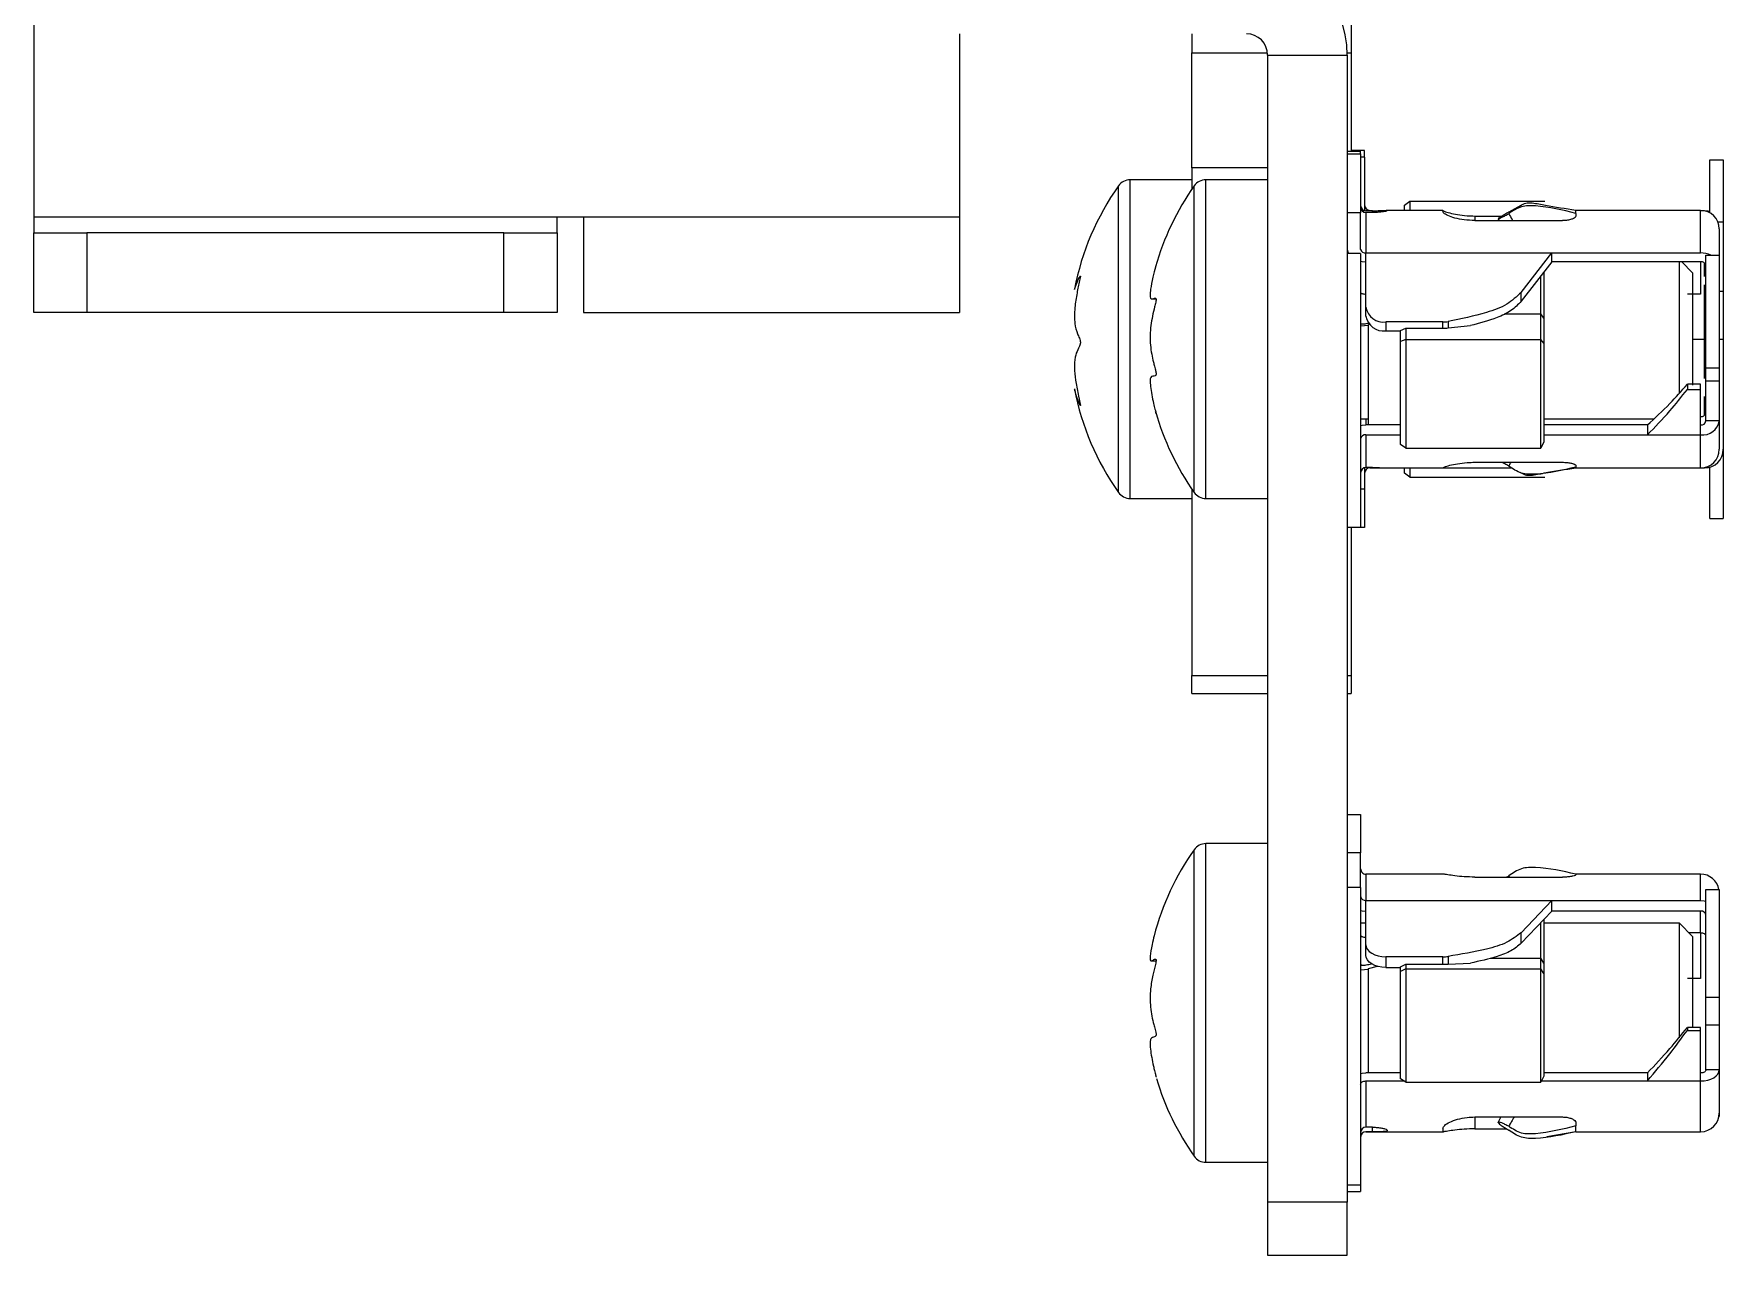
# Model space of a CAD drawing. Header units: millimetres. Extents: x -312 to 553, y -456 to 1988.
# Drawn here: x -63.3 to 0.3, y -456 to -410 of the extents above; entities that cross this region are included whole.
import ezdxf

# ---------------------------------------------------------------- set-up
doc = ezdxf.new("R2010")
doc.units = ezdxf.units.MM

msp = doc.modelspace()

# ---------------------------------------------------------------- linework, layer by layer
at = {"color": 7, "linetype": 'Continuous', "lineweight": 25}
for p, q in [((-63.284, -403.533), (-63.284, -416.933)), ((-13.684, -406.139), (-13.684, -410.757)), ((-28.434, -410.033), (-28.434, -416.933)), ((-19.684, -410.033), (-19.684, -410.757)), ((-19.684, -415.087), (-19.684, -410.757)), ((-16.834, -410.833), (-16.834, -454.033)), ((-13.834, -410.833), (-13.834, -454.033)), ((-13.684, -410.757), (-13.684, -414.455)), ((-13.834, -414.455), (-13.334, -414.455)), ((-13.834, -414.552), (-13.334, -414.552)), ((-13.184, -414.433), (-13.684, -414.433)), ((-13.334, -414.552), (-13.334, -414.455)), ((-13.334, -414.552), (-13.334, -416.781)), ((-13.184, -414.675), (-13.184, -414.433)), ((-19.684, -415.087), (-19.684, -415.882)), ((-13.184, -414.675), (-13.334, -414.675)), ((-13.184, -414.675), (-13.184, -416.692)), ((-0.184, -414.775), (0.316, -414.775)), ((-0.184, -416.777), (-0.184, -414.775)), ((0.316, -414.775), (0.316, -417.117)), ((-19.684, -415.533), (-22.009, -415.533)), ((-16.834, -415.533), (-19.159, -415.533)), ((-11.684, -416.483), (-11.484, -416.34)), ((-11.684, -416.683), (-11.684, -416.483)), ((-11.484, -416.34), (-11.484, -416.683)), ((-11.484, -416.34), (-6.399, -416.34)), ((-7.305, -416.505), (-7.758, -416.754)), ((-63.284, -416.933), (-63.284, -417.533)), ((-43.584, -417.533), (-43.584, -416.933)), ((-43.584, -416.933), (-42.584, -416.933)), ((-42.584, -416.933), (-42.584, -420.533)), ((-28.434, -416.933), (-28.434, -420.533)), ((-13.334, -416.781), (-13.834, -416.781)), ((-13.334, -418.153), (-13.334, -416.781)), ((-12.884, -416.698), (-13.134, -416.698)), ((-12.884, -416.764), (-13.134, -416.764)), ((-12.984, -416.698), (-12.984, -416.683)), ((-12.984, -416.683), (-12.924, -416.683)), ((-10.234, -416.683), (-12.366, -416.683)), ((-12.334, -416.686), (-12.334, -416.695)), ((-10.234, -416.683), (-10.234, -416.738)), ((-9.034, -416.896), (-8.003, -416.896)), ((-9.034, -417.068), (-5.734, -417.068)), ((-8.161, -417.005), (-8.161, -417.003)), ((-8.161, -417.006), (-8.126, -417.068)), ((-0.534, -416.683), (-5.234, -416.683)), ((-5.234, -416.798), (-5.234, -416.683)), ((-5.234, -416.798), (-5.234, -416.897)), ((-0.534, -416.683), (-0.384, -416.683)), ((0.114, -417.117), (0.316, -417.117)), ((0.316, -417.117), (0.316, -419.727)), ((-63.284, -420.533), (-63.284, -417.533)), ((-63.284, -417.533), (-61.284, -417.533)), ((-45.584, -417.533), (-61.284, -417.533)), ((-45.584, -417.533), (-43.584, -417.533)), ((-43.584, -417.533), (-43.584, -420.533)), ((0.166, -417.383), (0.166, -418.365)), ((-13.334, -418.308), (-13.834, -418.308)), ((-13.334, -418.308), (-13.334, -428.611)), ((-13.134, -420.33), (-13.134, -418.287)), ((-7.288, -419.773), (-6.134, -418.287)), ((-6.134, -418.621), (-6.134, -418.287)), ((-6.134, -418.287), (-0.534, -418.287)), ((-0.334, -418.365), (0.166, -418.365)), ((-0.334, -422.612), (-0.334, -418.365)), ((0.166, -418.365), (0.166, -422.612)), ((-6.134, -418.621), (-7.288, -420.107)), ((-6.434, -419.007), (-6.434, -420.739)), ((-0.534, -418.621), (-6.134, -418.621)), ((-1.334, -418.883), (-1.334, -418.621)), ((-1.334, -423.577), (-1.334, -418.883)), ((-0.834, -419.033), (-1.245, -418.621)), ((-0.834, -419.033), (-0.834, -419.325)), ((-6.549, -420.584), (-6.549, -419.156)), ((-0.834, -419.325), (-0.834, -423.263)), ((0.166, -419.727), (0.316, -419.727)), ((0.316, -419.727), (0.316, -421.533)), ((-21.184, -420.017), (-21.038, -420.017)), ((-13.134, -420.664), (-13.134, -420.33)), ((-0.534, -419.835), (-1.034, -419.835)), ((-61.284, -420.533), (-63.284, -420.533)), ((-45.584, -420.533), (-61.284, -420.533)), ((-43.584, -420.533), (-45.584, -420.533)), ((-42.584, -420.533), (-28.434, -420.533)), ((-13.334, -421.037), (-13.034, -421.001)), ((-13.034, -420.986), (-12.989, -420.974)), ((-13.034, -424.765), (-13.034, -420.986)), ((-10.233, -420.887), (-12.384, -420.887)), ((-10.038, -421.11), (-9.198, -421.024)), ((-7.925, -420.584), (-6.549, -420.584)), ((-6.549, -421.545), (-6.549, -420.584)), ((-6.434, -420.739), (-6.549, -420.584)), ((-6.434, -420.739), (-6.434, -421.689)), ((-12.384, -421.222), (-11.834, -421.222)), ((-11.834, -421.208), (-11.634, -421.119)), ((-11.834, -421.628), (-11.834, -421.208)), ((-11.634, -421.545), (-11.834, -421.628)), ((-11.834, -425.499), (-11.834, -421.628)), ((-11.634, -421.119), (-11.634, -421.545)), ((-11.634, -421.119), (-10.233, -421.119)), ((-11.634, -421.545), (-11.634, -425.635)), ((-11.634, -421.545), (-6.549, -421.545)), ((-6.549, -425.635), (-6.549, -421.545)), ((-6.434, -421.689), (-6.549, -421.545)), ((-0.834, -421.533), (-0.384, -421.533)), ((-0.384, -421.533), (-0.334, -421.533)), ((0.166, -421.533), (0.316, -421.533)), ((0.316, -421.533), (0.316, -425.683)), ((-6.434, -421.689), (-6.434, -425.399)), ((-0.334, -422.612), (0.166, -422.612)), ((-0.334, -423.1), (-0.334, -422.612)), ((0.166, -422.612), (0.166, -423.1)), ((-1.034, -423.232), (-1.034, -423.427)), ((-0.534, -423.232), (-1.034, -423.232)), ((-1.034, -423.427), (-0.534, -423.427)), ((-0.534, -423.427), (-0.534, -423.232)), ((-0.334, -423.1), (0.166, -423.1)), ((-0.334, -424.616), (-0.334, -423.1)), ((0.166, -423.1), (0.166, -424.616)), ((-13.334, -424.533), (-13.034, -424.533)), ((-11.834, -424.765), (-13.134, -424.765)), ((-6.434, -424.533), (-2.291, -424.533)), ((-2.534, -424.765), (-6.434, -424.765)), ((-2.534, -424.765), (-2.534, -425.136)), ((0.166, -424.616), (-0.334, -424.616)), ((0.166, -424.616), (0.166, -425.683)), ((-13.134, -425.136), (-11.834, -425.136)), ((-6.434, -425.399), (-6.549, -425.635)), ((-6.434, -425.136), (-2.534, -425.136)), ((-2.534, -425.136), (-0.534, -425.136)), ((-11.634, -425.635), (-11.834, -425.499)), ((-11.634, -425.635), (-6.549, -425.635)), ((0.316, -425.683), (0.316, -428.291)), ((-13.184, -426.374), (-13.184, -427.166)), ((-12.884, -426.368), (-13.134, -426.368)), ((-12.984, -426.383), (-12.366, -426.383)), ((-12.366, -426.383), (-10.234, -426.383)), ((-11.684, -426.584), (-11.684, -426.383)), ((-11.484, -426.726), (-11.684, -426.584)), ((-11.484, -426.383), (-11.484, -426.726)), ((-11.484, -426.726), (-6.399, -426.726)), ((-10.234, -426.378), (-10.234, -426.383)), ((-10.234, -426.383), (-7.629, -426.383)), ((-9.034, -426.171), (-5.734, -426.171)), ((-5.234, -426.292), (-5.234, -426.352)), ((-5.234, -426.383), (-5.234, -426.352)), ((-5.234, -426.383), (-0.534, -426.383)), ((-0.534, -426.383), (-0.384, -426.383)), ((-0.184, -428.291), (-0.184, -426.354)), ((-19.684, -427.185), (-19.684, -434.203)), ((-13.334, -427.166), (-13.184, -427.166)), ((-13.184, -427.166), (-13.184, -428.633)), ((-22.009, -427.533), (-19.684, -427.533)), ((-19.159, -427.533), (-16.834, -427.533)), ((-13.834, -428.611), (-13.334, -428.611)), ((-13.684, -428.611), (-13.684, -434.203)), ((-13.184, -428.633), (-13.684, -428.633)), ((-0.184, -428.291), (0.316, -428.291)), ((-19.684, -434.873), (-19.684, -434.203)), ((-13.684, -434.203), (-13.684, -434.873)), ((-19.684, -434.873), (-16.834, -434.873)), ((-13.834, -434.873), (-13.684, -434.873)), ((-13.834, -439.433), (-13.334, -439.433)), ((-13.334, -439.433), (-13.334, -440.884)), ((-16.834, -440.533), (-19.159, -440.533)), ((-13.334, -440.884), (-13.834, -440.884)), ((-13.334, -442.19), (-13.334, -440.884)), ((-12.839, -441.683), (-13.134, -441.683)), ((-10.214, -441.683), (-12.839, -441.683)), ((-9.034, -441.794), (-5.734, -441.794)), ((-0.534, -441.683), (-5.234, -441.683)), ((-5.234, -441.686), (-5.234, -441.683)), ((-5.234, -441.686), (-5.234, -441.713)), ((-13.334, -442.19), (-13.834, -442.19)), ((-13.334, -442.19), (-13.334, -453.384)), ((-0.334, -442.262), (0.166, -442.262)), ((-0.334, -446.31), (-0.334, -442.262)), ((0.166, -442.262), (0.166, -446.31)), ((-13.134, -444.341), (-13.134, -442.675)), ((-7.288, -443.886), (-6.134, -442.675)), ((-6.134, -443.072), (-7.288, -444.284)), ((-6.134, -443.072), (-6.134, -442.675)), ((-6.134, -442.675), (-0.534, -442.675)), ((-0.534, -443.072), (-6.134, -443.072)), ((-13.134, -443.533), (-13.334, -443.533)), ((-6.549, -444.851), (-6.549, -443.508)), ((-6.434, -443.387), (-6.434, -445.035)), ((-1.334, -443.533), (-6.434, -443.533)), ((-0.834, -444.033), (-1.334, -443.533)), ((-1.334, -446.275), (-1.334, -443.533)), ((-13.134, -444.738), (-13.134, -444.341)), ((-0.834, -444.033), (-0.834, -446.318)), ((-21.211, -444.944), (-21.034, -444.944)), ((-13.034, -445.232), (-12.693, -445.15)), ((-10.233, -444.795), (-12.384, -444.795)), ((-12.384, -445.193), (-11.834, -445.193)), ((-11.834, -445.177), (-11.634, -445.071)), ((-11.834, -445.349), (-11.834, -445.177)), ((-11.634, -445.071), (-11.634, -445.246)), ((-11.634, -445.071), (-10.233, -445.071)), ((-10.038, -445.067), (-9.198, -445.032)), ((-8.462, -444.851), (-6.549, -444.851)), ((-6.549, -445.246), (-6.549, -444.851)), ((-6.434, -445.035), (-6.549, -444.851)), ((-6.434, -445.035), (-6.434, -445.425)), ((-13.334, -445.286), (-13.034, -445.266)), ((-13.034, -449.169), (-13.034, -445.232)), ((-11.634, -445.246), (-11.834, -445.349)), ((-11.834, -449.386), (-11.834, -445.349)), ((-11.634, -445.246), (-11.634, -449.511)), ((-11.634, -445.246), (-6.549, -445.246)), ((-6.549, -449.511), (-6.549, -445.246)), ((-6.434, -445.425), (-6.549, -445.246)), ((-6.434, -445.425), (-6.434, -449.294)), ((-0.534, -445.607), (-1.034, -445.607)), ((-1.334, -447.84), (-1.334, -446.275)), ((-0.834, -446.318), (-0.834, -447.472)), ((-0.334, -446.31), (0.166, -446.31)), ((-0.334, -447.36), (-0.334, -446.31)), ((0.166, -446.31), (0.166, -447.36)), ((-1.034, -447.459), (-1.034, -447.565)), ((-0.534, -447.459), (-1.034, -447.459)), ((-1.034, -447.565), (-0.534, -447.565)), ((-0.534, -447.565), (-0.534, -447.459)), ((-0.334, -447.36), (0.166, -447.36)), ((-0.334, -449.047), (-0.334, -447.36)), ((0.166, -447.36), (0.166, -449.047)), ((-11.834, -449.169), (-13.134, -449.169)), ((-13.134, -449.471), (-11.697, -449.471)), ((-11.634, -449.511), (-11.834, -449.386)), ((-11.634, -449.511), (-6.549, -449.511)), ((-6.434, -449.294), (-6.549, -449.511)), ((-6.528, -449.471), (-2.534, -449.471)), ((-2.534, -449.169), (-6.434, -449.169)), ((-2.534, -449.169), (-2.534, -449.471)), ((-2.534, -449.471), (-0.534, -449.471)), ((0.166, -449.047), (-0.334, -449.047)), ((0.166, -449.047), (0.166, -450.683)), ((-9.034, -450.827), (-5.734, -450.827)), ((-8.051, -450.827), (-8.16, -451.021)), ((0.156, -450.804), (0.166, -450.804)), ((0.166, -450.683), (0.166, -450.804)), ((-12.884, -451.213), (-13.134, -451.213)), ((-13.134, -451.383), (-12.839, -451.383)), ((-12.884, -451.383), (-13.134, -451.383)), ((-12.839, -451.383), (-10.214, -451.383)), ((-12.334, -451.327), (-12.334, -451.35)), ((-10.234, -451.251), (-10.234, -451.38)), ((-9.034, -451.272), (-7.837, -451.272)), ((-8.161, -451.03), (-8.161, -451.025)), ((-6.326, -451.56), (-5.234, -451.372)), ((-5.234, -451.037), (-5.234, -451.166)), ((-5.234, -451.383), (-5.234, -451.166)), ((-5.234, -451.383), (-0.534, -451.383)), ((-19.159, -452.533), (-16.834, -452.533)), ((-13.834, -453.384), (-13.334, -453.384)), ((-13.334, -453.384), (-13.334, -453.633)), ((-16.834, -454.033), (-16.834, -456.033)), ((-13.834, -453.633), (-13.334, -453.633)), ((-13.834, -456.033), (-13.834, -454.033)), ((-16.834, -456.033), (-13.834, -456.033))]:
    msp.add_line(p, q, dxfattribs=at)
at = {"color": 8, "linetype": 'Continuous', "lineweight": 18}
for p, q in [((-19.684, -410.757), (-16.837, -410.757)), ((-16.834, -410.833), (-13.834, -410.833)), ((-13.834, -410.757), (-13.684, -410.757)), ((-16.834, -415.087), (-19.684, -415.087)), ((-22.45, -415.767), (-22.45, -415.762)), ((-22.45, -427.305), (-22.45, -415.767)), ((-22.009, -415.539), (-22.009, -415.533)), ((-22.009, -427.533), (-22.009, -415.539)), ((-19.6, -427.305), (-19.6, -415.762)), ((-19.159, -427.533), (-19.159, -415.533)), ((-63.284, -416.933), (-43.584, -416.933)), ((-42.584, -416.933), (-28.434, -416.933)), ((-13.134, -416.764), (-13.134, -418.287)), ((-12.884, -416.764), (-12.884, -416.698)), ((-9.034, -416.896), (-9.034, -417.068)), ((-0.534, -418.287), (-0.534, -416.683)), ((-61.284, -417.533), (-61.284, -420.533)), ((-45.584, -420.533), (-45.584, -417.533)), ((-13.134, -418.287), (-6.134, -418.287)), ((-0.384, -419.174), (-0.384, -418.667)), ((-7.288, -420.107), (-7.288, -419.773)), ((-12.384, -420.887), (-12.384, -421.222)), ((-10.233, -421.119), (-10.233, -420.887)), ((-10.038, -420.868), (-10.038, -421.11)), ((-0.384, -423.014), (-0.384, -421.533)), ((-0.384, -424.4), (-0.384, -423.688)), ((-13.134, -424.533), (-13.134, -424.765)), ((-0.534, -424.765), (-0.534, -424.445)), ((-13.134, -425.136), (-13.134, -426.368)), ((-0.534, -426.383), (-0.534, -425.136)), ((-12.984, -426.368), (-12.984, -426.383)), ((-0.384, -426.383), (-0.384, -426.367)), ((-19.684, -434.203), (-16.834, -434.203)), ((-13.834, -434.203), (-13.684, -434.203)), ((-19.159, -452.533), (-19.159, -440.533)), ((-19.6, -452.305), (-19.6, -440.762)), ((-13.134, -441.683), (-13.134, -442.675)), ((-7.758, -441.748), (-7.731, -441.794)), ((-0.534, -442.675), (-0.534, -441.683)), ((-13.134, -442.675), (-6.134, -442.675)), ((-0.534, -443.898), (-0.534, -443.072)), ((-7.288, -444.284), (-7.288, -443.886)), ((-0.534, -443.898), (-0.969, -443.898)), ((-12.384, -444.795), (-12.384, -445.193)), ((-10.233, -445.071), (-10.233, -444.795)), ((-10.038, -444.779), (-10.038, -445.067)), ((-13.134, -449.471), (-13.134, -451.213)), ((-0.534, -451.383), (-0.534, -449.471)), ((-9.034, -450.827), (-9.034, -451.272)), ((-12.884, -451.383), (-12.884, -451.213)), ((-13.834, -454.033), (-16.834, -454.033))]:
    msp.add_line(p, q, dxfattribs=at)
at = {"color": 7, "linetype": 'Continuous', "lineweight": 25, "flags": 128}
for points in [[(-0.384, -416.683), (-0.247, -416.697), (-0.184, -416.712)], [(-13.834, -418.153), (-13.82, -418.244), (-13.794, -418.308)], [(-13.334, -418.602), (-13.27, -418.612), (-13.134, -418.621)], [(-13.334, -424.787), (-13.27, -424.775), (-13.134, -424.765)], [(-13.334, -443.049), (-13.27, -443.062), (-13.134, -443.072)], [(-0.534, -442.675), (-0.397, -442.685), (-0.334, -442.698)], [(-0.334, -444.019), (-0.338, -443.995), (-0.349, -443.973), (-0.367, -443.952), (-0.392, -443.933), (-0.423, -443.918), (-0.457, -443.907), (-0.495, -443.9), (-0.534, -443.898)], [(-13.134, -444.341), (-13.119, -444.429), (-13.077, -444.514), (-13.007, -444.593), (-12.914, -444.662), (-12.8, -444.718), (-12.671, -444.76), (-12.53, -444.786), (-12.384, -444.795)], [(-12.384, -445.193), (-12.53, -445.184), (-12.671, -445.158), (-12.8, -445.116), (-12.914, -445.06), (-13.007, -444.991), (-13.077, -444.912), (-13.119, -444.827), (-13.134, -444.738)], [(-13.334, -449.186), (-13.27, -449.177), (-13.134, -449.169)], [(-13.334, -449.593), (-13.33, -449.569), (-13.318, -449.546), (-13.3, -449.525), (-13.275, -449.507), (-13.245, -449.492), (-13.21, -449.481), (-13.173, -449.474), (-13.134, -449.471)], [(-0.534, -449.471), (-0.397, -449.463), (-0.266, -449.439), (-0.145, -449.4), (-0.039, -449.347), (0.048, -449.283), (0.113, -449.21), (0.153, -449.13), (0.166, -449.047)], [(-0.334, -449.047), (-0.338, -449.071), (-0.349, -449.094), (-0.367, -449.115), (-0.392, -449.133), (-0.423, -449.148), (-0.457, -449.159), (-0.495, -449.166), (-0.534, -449.169)]]:
    msp.add_lwpolyline(points, dxfattribs=at)
at = {"color": 7, "linetype": 'Continuous', "lineweight": 25}
for centre, radius, start, end in [((-17.634, -410.833), 3.8, 360, 90), ((-17.634, -410.833), 0.8, 0, 90), ((-14.284, -421.533), 10, 144.74847, 169.13664), ((-22.009, -416.073), 0.54, 90, 144.74847), ((-11.434, -421.533), 10, 144.74847, 164.2164), ((-19.159, -416.073), 0.54, 90, 144.74847), ((-13.134, -416.499), 0.2, 180.08935, 270.08907), ((-13.135, -416.566), 0.198, 180.48602, 270.47792), ((-12.984, -416.483), 0.2, 180, 270), ((-0.534, -417.383), 0.7, 360, 90), ((-13.161, -418.112), 0.177, 193.44863, 278.95624), ((-0.526, -419.248), 0.962, 66.6447, 90.4317), ((-0.506, -418.797), 0.177, 13.44863, 98.95624), ((-12.468, -420.217), 0.676, 189.63694, 277.14426), ((-12.468, -420.551), 0.676, 189.63694, 277.14426), ((-10.232, -419.891), 0.996, 269.96573, 281.24283), ((-14.284, -421.533), 10, 190.82426, 215.25153), ((-11.434, -421.533), 10, 195.76708, 215.25153), ((-0.506, -424.27), 0.177, 261.04376, 346.55137), ((-0.511, -424.586), 0.18, 262.85574, 350.36306), ((-0.455, -424.511), 0.63, 262.85574, 350.36306), ((-13.156, -425.315), 0.18, 82.85574, 170.36306), ((-0.534, -425.683), 0.7, 270, 360), ((-0.384, -425.683), 0.7, 270, 0), ((-13.134, -426.568), 0.2, 89.91093, 179.91065), ((-12.984, -426.583), 0.2, 90, 180), ((-22.009, -426.993), 0.54, 215.25153, 270), ((-19.159, -426.993), 0.54, 215.25153, 270), ((-19.159, -441.073), 0.54, 90, 144.74847), ((-11.434, -446.533), 10, 144.74847, 165.35216), ((-13.134, -441.483), 0.2, 180.0002, 270.0002), ((-0.534, -442.383), 0.7, 9.94909, 90), ((-13.152, -442.492), 0.183, 187.23659, 275.7518), ((-0.515, -443.255), 0.183, 7.23659, 95.7518), ((-10.232, -443.581), 1.214, 269.96029, 279.18959), ((-11.434, -446.533), 10, 196.54426, 215.25153), ((-0.534, -450.683), 0.7, 270, 360), ((-13.137, -451.41), 0.197, 88.99664, 178.9602), ((-13.134, -451.583), 0.2, 89.9998, 179.9998), ((-19.159, -451.993), 0.54, 215.25153, 270)]:
    msp.add_arc(centre, radius, start, end, dxfattribs=at)
for centre, ratio in [((-10.233, -420.852), 0.356453), ((-10.233, -444.961), 0.14648)]:
    msp.add_ellipse(centre, major_axis=(0.75, 0), ratio=ratio, start_param=4.712389, end_param=4.975032, dxfattribs=at)
for points, knots in [([(-5.234, -416.798), (-5.732, -416.675), (-6.404, -416.51), (-7.298, -416.498), (-7.603, -416.704), (-7.758, -416.808)], [0, 0, 0, 0, 0.5876932, 0.7908183, 1, 1, 1, 1]), ([(-5.234, -416.683), (-5.621, -416.627), (-6.182, -416.544), (-6.791, -416.417), (-7.123, -416.399), (-7.263, -416.48), (-7.333, -416.52)], [0, 0, 0, 0, 0.53039, 0.769058, 0.884473, 1, 1, 1, 1]), ([(-12.884, -416.698), (-12.822, -416.698), (-12.698, -416.697), (-12.533, -416.69), (-12.409, -416.684), (-12.343, -416.682), (-12.336, -416.685), (-12.334, -416.686)], [0, 0, 0, 0, 0.214393, 0.428789, 0.643061, 0.856854, 1, 1, 1, 1]), ([(-12.334, -416.695), (-12.34, -416.7), (-12.352, -416.71), (-12.446, -416.731), (-12.585, -416.75), (-12.74, -416.762), (-12.842, -416.764), (-12.884, -416.764)], [0, 0, 0, 0, 0.214305, 0.42865, 0.642279, 0.856223, 1, 1, 1, 1]), ([(-10.234, -416.689), (-10.221, -416.698), (-10.196, -416.718), (-9.996, -416.781), (-9.699, -416.846), (-9.36, -416.889), (-9.13, -416.894), (-9.034, -416.896)], [0, 0, 0, 0, 0.212833, 0.42585, 0.635542, 0.846587, 1, 1, 1, 1]), ([(-9.034, -417.068), (-9.169, -417.063), (-9.438, -417.052), (-9.797, -416.976), (-10.067, -416.879), (-10.212, -416.793), (-10.227, -416.754), (-10.234, -416.738)], [0, 0, 0, 0, 0.213238, 0.42649, 0.63916, 0.849598, 1, 1, 1, 1]), ([(-7.758, -416.754), (-7.806, -416.781), (-7.904, -416.836), (-8.028, -416.91), (-8.118, -416.967), (-8.157, -416.995), (-8.16, -417.001), (-8.161, -417.003)], [0, 0, 0, 0, 0.225867, 0.451734, 0.677598, 0.903479, 1, 1, 1, 1]), ([(-8.161, -417.005), (-8.156, -417.005), (-8.146, -417.006), (-8.071, -416.972), (-7.96, -416.916), (-7.848, -416.857), (-7.778, -416.819), (-7.758, -416.808)], [0, 0, 0, 0, 0.225883, 0.451767, 0.67765, 0.903524, 1, 1, 1, 1]), ([(-5.234, -416.897), (-5.239, -416.914), (-5.25, -416.948), (-5.336, -417), (-5.462, -417.041), (-5.603, -417.065), (-5.696, -417.067), (-5.734, -417.068)], [0, 0, 0, 0, 0.214373, 0.428779, 0.642592, 0.856666, 1, 1, 1, 1]), ([(-21.055, -418.809), (-21.057, -418.814), (-21.088, -418.923), (-21.168, -419.241), (-21.237, -419.611), (-21.264, -419.894), (-21.24, -420.047), (-21.16, -420.01), (-21.077, -419.987), (-21.048, -419.995), (-21.037, -420.017), (-21.034, -420.037), (-21.034, -420.061), (-21.038, -420.097), (-21.055, -420.19), (-21.135, -420.496), (-21.221, -420.877), (-21.265, -421.387), (-21.245, -421.892), (-21.173, -422.256), (-21.1, -422.537), (-21.073, -422.641), (-21.053, -422.719), (-21.041, -422.776), (-21.035, -422.821), (-21.034, -422.838), (-21.034, -422.846)], [0, 0, 0, 0, 0.00365, 0.077461, 0.171814, 0.228586, 0.285766, 0.416114, 0.454923, 0.474397, 0.482246, 0.486516, 0.490821, 0.495681, 0.504404, 0.537695, 0.669138, 0.731239, 0.794134, 0.916194, 0.946326, 0.965487, 0.978097, 0.99078, 0.995843, 1, 1, 1, 1]), ([(-0.534, -418.621), (-0.534, -418.777), (-0.534, -419.136), (-0.534, -419.582), (-0.534, -419.835)], [0, 0, 0, 0, 0.433451, 1, 1, 1, 1]), ([(-24.104, -419.651), (-24.105, -419.658), (-24.107, -419.676), (-24.045, -419.489), (-23.964, -419.287), (-23.907, -419.179), (-23.89, -419.16), (-23.885, -419.162), (-23.883, -419.173), (-23.885, -419.195), (-23.894, -419.246), (-23.939, -419.45), (-24.021, -419.817), (-24.09, -420.272), (-24.114, -420.677), (-24.09, -421.036), (-24.018, -421.275), (-23.937, -421.458), (-23.899, -421.558), (-23.887, -421.614), (-23.884, -421.643), (-23.883, -421.668), (-23.886, -421.696), (-23.896, -421.747), (-23.953, -421.883), (-24.044, -422.045), (-24.111, -422.329), (-24.107, -422.753), (-24.049, -423.221), (-23.971, -423.605), (-23.913, -423.864), (-23.892, -423.957), (-23.884, -424.006), (-23.883, -424.021), (-23.885, -424.029), (-23.893, -424.025), (-23.935, -423.946), (-24.015, -423.73), (-24.088, -423.489), (-24.1, -423.432), (-24.104, -423.414)], [0, 0, 0, 0, 0.031606, 0.08599, 0.146926, 0.162165, 0.169821, 0.172902, 0.176017, 0.178677, 0.182699, 0.194136, 0.245481, 0.30493, 0.341521, 0.378321, 0.450036, 0.485425, 0.500034, 0.504619, 0.507564, 0.510071, 0.512573, 0.517012, 0.53072, 0.594642, 0.659092, 0.697147, 0.750509, 0.809821, 0.823325, 0.836953, 0.840019, 0.842585, 0.845154, 0.849068, 0.859852, 0.907936, 0.969401, 1, 1, 1, 1]), ([(-0.384, -421.533), (-0.384, -421.139), (-0.384, -420.434), (-0.384, -419.774), (-0.384, -419.484)], [0, 0, 0, 0, 0.5598658, 1, 1, 1, 1]), ([(-13.334, -419.769), (-13.333, -419.774), (-13.331, -419.784), (-13.314, -419.8), (-13.277, -419.818), (-13.206, -419.828), (-13.158, -419.836), (-13.134, -419.84)], [0, 0, 0, 0, 0.195302, 0.377541, 0.538909, 0.761383, 1, 1, 1, 1]), ([(-7.288, -419.773), (-7.458, -419.932), (-7.808, -420.264), (-8.79, -420.613), (-9.554, -420.769), (-10.038, -420.868)], [0, 0, 0, 0, 0.2540266, 0.5265912, 1, 1, 1, 1]), ([(-7.288, -420.107), (-7.408, -420.23), (-7.653, -420.48), (-8.317, -420.796), (-8.857, -420.936), (-9.198, -421.024)], [0, 0, 0, 0, 0.261809, 0.533628, 1, 1, 1, 1]), ([(-13.334, -420.932), (-13.333, -420.937), (-13.331, -420.946), (-13.314, -420.957), (-13.276, -420.966), (-13.199, -420.959), (-13.117, -420.949), (-13.06, -420.934), (-13.03, -420.927)], [0, 0, 0, 0, 0.146813, 0.283805, 0.40511, 0.587871, 0.783158, 1, 1, 1, 1]), ([(-21.034, -422.846), (-21.034, -422.853), (-21.035, -422.871), (-21.043, -422.898), (-21.086, -422.935), (-21.167, -422.916), (-21.236, -422.945), (-21.264, -423.075), (-21.242, -423.403), (-21.166, -423.81), (-21.084, -424.141), (-21.052, -424.262), (-21.039, -424.312), (-21.034, -424.33), (-21.033, -424.333), (-21.036, -424.325), (-21.043, -424.301), (-21.051, -424.272), (-21.056, -424.254)], [0, 0, 0, 0, 0.0080985, 0.0194887, 0.0510507, 0.192127, 0.3599728, 0.4662721, 0.5734397, 0.8070788, 0.883862, 0.9223376, 0.9416812, 0.9500322, 0.9584695, 0.9657153, 0.9784816, 1, 1, 1, 1]), ([(-2.534, -424.765), (-2.254, -424.509), (-1.753, -424.052), (-1.254, -423.482), (-1.034, -423.232)], [0, 0, 0, 0, 0.559868, 1, 1, 1, 1]), ([(-2.534, -425.136), (-2.254, -424.848), (-1.754, -424.332), (-1.254, -423.703), (-1.034, -423.427)], [0, 0, 0, 0, 0.559911, 1, 1, 1, 1]), ([(-0.534, -425.136), (-0.534, -424.848), (-0.534, -424.332), (-0.534, -423.703), (-0.534, -423.427)], [0, 0, 0, 0, 0.5598658, 1, 1, 1, 1]), ([(-12.884, -426.368), (-12.822, -426.369), (-12.698, -426.37), (-12.535, -426.376), (-12.416, -426.382), (-12.381, -426.382), (-12.366, -426.383)], [0, 0, 0, 0, 0.268337, 0.536678, 0.804865, 1, 1, 1, 1]), ([(-10.234, -426.378), (-10.221, -426.368), (-10.196, -426.349), (-9.996, -426.285), (-9.699, -426.221), (-9.36, -426.178), (-9.13, -426.173), (-9.034, -426.171)], [0, 0, 0, 0, 0.212833, 0.42585, 0.635542, 0.846587, 1, 1, 1, 1]), ([(-7.758, -426.312), (-7.807, -426.285), (-7.898, -426.234), (-7.97, -426.191), (-8.003, -426.171)], [0, 0, 0, 0, 0.54387, 1, 1, 1, 1]), ([(-5.234, -426.352), (-5.732, -426.471), (-6.404, -426.632), (-7.298, -426.628), (-7.603, -426.418), (-7.758, -426.312)], [0, 0, 0, 0, 0.587693, 0.790818, 1, 1, 1, 1]), ([(-7.333, -426.546), (-7.274, -426.581), (-7.185, -426.633), (-7.039, -426.663), (-6.804, -426.654), (-6.203, -426.52), (-5.634, -426.44), (-5.234, -426.383)], [0, 0, 0, 0, 0.113251, 0.16898, 0.224646, 0.455828, 1, 1, 1, 1]), ([(-5.734, -426.171), (-5.677, -426.172), (-5.565, -426.176), (-5.415, -426.2), (-5.302, -426.233), (-5.242, -426.266), (-5.236, -426.285), (-5.234, -426.292)], [0, 0, 0, 0, 0.214445, 0.428893, 0.643239, 0.857188, 1, 1, 1, 1]), ([(-9.034, -441.794), (-9.168, -441.791), (-9.438, -441.786), (-9.798, -441.746), (-10.064, -441.705), (-10.196, -441.683), (-10.211, -441.685), (-10.214, -441.685)], [0, 0, 0, 0, 0.234814, 0.469643, 0.703831, 0.935562, 1, 1, 1, 1]), ([(-7.837, -441.794), (-7.832, -441.791), (-7.806, -441.775), (-7.779, -441.76), (-7.758, -441.748)], [0, 0, 0, 0, 0.235419, 1, 1, 1, 1]), ([(-5.234, -441.686), (-5.732, -441.57), (-6.404, -441.414), (-7.298, -441.431), (-7.603, -441.641), (-7.758, -441.748)], [0, 0, 0, 0, 0.587693, 0.790818, 1, 1, 1, 1]), ([(-5.234, -441.713), (-5.239, -441.72), (-5.25, -441.734), (-5.336, -441.758), (-5.462, -441.78), (-5.603, -441.792), (-5.696, -441.794), (-5.734, -441.794)], [0, 0, 0, 0, 0.214373, 0.428779, 0.642592, 0.856666, 1, 1, 1, 1]), ([(-7.288, -443.886), (-7.458, -444.017), (-7.808, -444.287), (-8.79, -444.572), (-9.554, -444.699), (-10.038, -444.779)], [0, 0, 0, 0, 0.254027, 0.526591, 1, 1, 1, 1]), ([(-0.534, -443.898), (-0.534, -444.195), (-0.534, -444.727), (-0.534, -445.338), (-0.534, -445.607)], [0, 0, 0, 0, 0.559785, 1, 1, 1, 1]), ([(-21.104, -444.003), (-21.133, -444.114), (-21.204, -444.387), (-21.26, -444.748), (-21.257, -444.946), (-21.199, -444.954), (-21.121, -444.896), (-21.063, -444.88), (-21.042, -444.884), (-21.034, -444.912), (-21.033, -444.931), (-21.035, -444.957), (-21.043, -445.011), (-21.085, -445.196), (-21.167, -445.511), (-21.237, -445.926), (-21.264, -446.349), (-21.24, -446.836), (-21.16, -447.201), (-21.077, -447.499), (-21.048, -447.613), (-21.037, -447.675), (-21.034, -447.709), (-21.034, -447.734), (-21.038, -447.758), (-21.055, -447.796), (-21.135, -447.827), (-21.221, -447.833), (-21.265, -447.998), (-21.245, -448.347), (-21.173, -448.748), (-21.1, -449.058), (-21.073, -449.168), (-21.053, -449.244), (-21.041, -449.292), (-21.035, -449.317), (-21.034, -449.321), (-21.034, -449.323)], [0, 0, 0, 0, 0.046233, 0.113467, 0.153166, 0.208832, 0.270707, 0.284793, 0.299011, 0.302209, 0.304886, 0.307566, 0.311648, 0.322899, 0.373059, 0.43718, 0.475761, 0.514619, 0.603202, 0.629576, 0.64281, 0.648144, 0.651045, 0.653971, 0.657274, 0.663202, 0.685826, 0.775152, 0.817355, 0.860097, 0.943047, 0.963524, 0.976545, 0.985115, 0.993735, 0.997175, 1, 1, 1, 1]), ([(-13.334, -443.961), (-13.333, -443.97), (-13.331, -443.987), (-13.314, -444.013), (-13.277, -444.04), (-13.206, -444.051), (-13.158, -444.059), (-13.134, -444.063)], [0, 0, 0, 0, 0.195302, 0.377541, 0.538909, 0.761383, 1, 1, 1, 1]), ([(-7.288, -444.284), (-7.408, -444.384), (-7.653, -444.588), (-8.317, -444.846), (-8.857, -444.96), (-9.198, -445.032)], [0, 0, 0, 0, 0.261809, 0.533628, 1, 1, 1, 1]), ([(-13.334, -445.049), (-13.333, -445.058), (-13.331, -445.075), (-13.314, -445.096), (-13.276, -445.114), (-13.199, -445.109), (-13.08, -445.096), (-12.986, -445.072), (-12.919, -445.056)], [0, 0, 0, 0, 0.115696, 0.223653, 0.319247, 0.463273, 0.617169, 1, 1, 1, 1]), ([(-2.534, -449.169), (-2.254, -448.871), (-1.753, -448.34), (-1.254, -447.728), (-1.034, -447.459)], [0, 0, 0, 0, 0.559868, 1, 1, 1, 1]), ([(-2.534, -449.471), (-2.254, -449.137), (-1.754, -448.541), (-1.254, -447.863), (-1.034, -447.565)], [0, 0, 0, 0, 0.559911, 1, 1, 1, 1]), ([(-0.534, -449.471), (-0.534, -449.137), (-0.534, -448.541), (-0.534, -447.863), (-0.534, -447.565)], [0, 0, 0, 0, 0.559866, 1, 1, 1, 1]), ([(-10.234, -451.251), (-10.221, -451.217), (-10.196, -451.148), (-9.996, -451.02), (-9.699, -450.907), (-9.36, -450.838), (-9.13, -450.83), (-9.034, -450.827)], [0, 0, 0, 0, 0.212833, 0.42585, 0.635542, 0.846587, 1, 1, 1, 1]), ([(-5.734, -450.827), (-5.677, -450.829), (-5.565, -450.835), (-5.415, -450.874), (-5.302, -450.929), (-5.242, -450.987), (-5.236, -451.022), (-5.234, -451.037)], [0, 0, 0, 0, 0.214445, 0.428893, 0.643239, 0.857188, 1, 1, 1, 1]), ([(-12.884, -451.213), (-12.822, -451.215), (-12.698, -451.218), (-12.533, -451.242), (-12.409, -451.274), (-12.343, -451.305), (-12.336, -451.321), (-12.334, -451.327)], [0, 0, 0, 0, 0.214393, 0.428789, 0.643061, 0.856854, 1, 1, 1, 1]), ([(-12.334, -451.35), (-12.34, -451.356), (-12.352, -451.369), (-12.446, -451.379), (-12.585, -451.383), (-12.74, -451.383), (-12.842, -451.383), (-12.884, -451.383)], [0, 0, 0, 0, 0.214305, 0.42865, 0.642279, 0.856223, 1, 1, 1, 1]), ([(-9.034, -451.272), (-9.169, -451.275), (-9.438, -451.281), (-9.797, -451.321), (-10.067, -451.362), (-10.212, -451.386), (-10.227, -451.382), (-10.234, -451.38)], [0, 0, 0, 0, 0.213238, 0.42649, 0.63916, 0.849598, 1, 1, 1, 1]), ([(-7.758, -451.179), (-7.806, -451.154), (-7.904, -451.103), (-8.028, -451.048), (-8.118, -451.016), (-8.157, -451.013), (-8.16, -451.022), (-8.161, -451.025)], [0, 0, 0, 0, 0.225867, 0.4517344, 0.6775983, 0.9034793, 1, 1, 1, 1]), ([(-8.161, -451.03), (-8.156, -451.04), (-8.146, -451.061), (-8.071, -451.122), (-7.96, -451.199), (-7.848, -451.267), (-7.778, -451.307), (-7.758, -451.318)], [0, 0, 0, 0, 0.225883, 0.451767, 0.67765, 0.903524, 1, 1, 1, 1]), ([(-5.234, -451.166), (-5.732, -451.29), (-6.404, -451.458), (-7.298, -451.482), (-7.603, -451.281), (-7.758, -451.179)], [0, 0, 0, 0, 0.587693, 0.790818, 1, 1, 1, 1]), ([(-5.234, -451.381), (-5.732, -451.497), (-6.404, -451.652), (-7.298, -451.636), (-7.603, -451.425), (-7.758, -451.318)], [0, 0, 0, 0, 0.587693, 0.790818, 1, 1, 1, 1])]:
    msp.add_open_spline(points, degree=3, knots=knots, dxfattribs=at)
at = {"color": 8, "linetype": 'Continuous', "lineweight": 18}
for points, knots in [([(-7.758, -416.808), (-7.716, -416.881), (-7.666, -416.968), (-7.616, -417.055), (-7.609, -417.068)], [0, 0, 0, 0, 0.842756, 1, 1, 1, 1]), ([(-7.677, -426.171), (-7.688, -426.19), (-7.715, -426.238), (-7.742, -426.285), (-7.758, -426.312)], [0, 0, 0, 0, 0.415393, 1, 1, 1, 1]), ([(-7.554, -450.827), (-7.559, -450.836), (-7.585, -450.88), (-7.637, -450.971), (-7.7, -451.079), (-7.742, -451.152), (-7.758, -451.179)], [0, 0, 0, 0, 0.073986, 0.383014, 0.76733, 1, 1, 1, 1])]:
    msp.add_open_spline(points, degree=3, knots=knots, dxfattribs=at)

doc.saveas('drawing.dxf')
